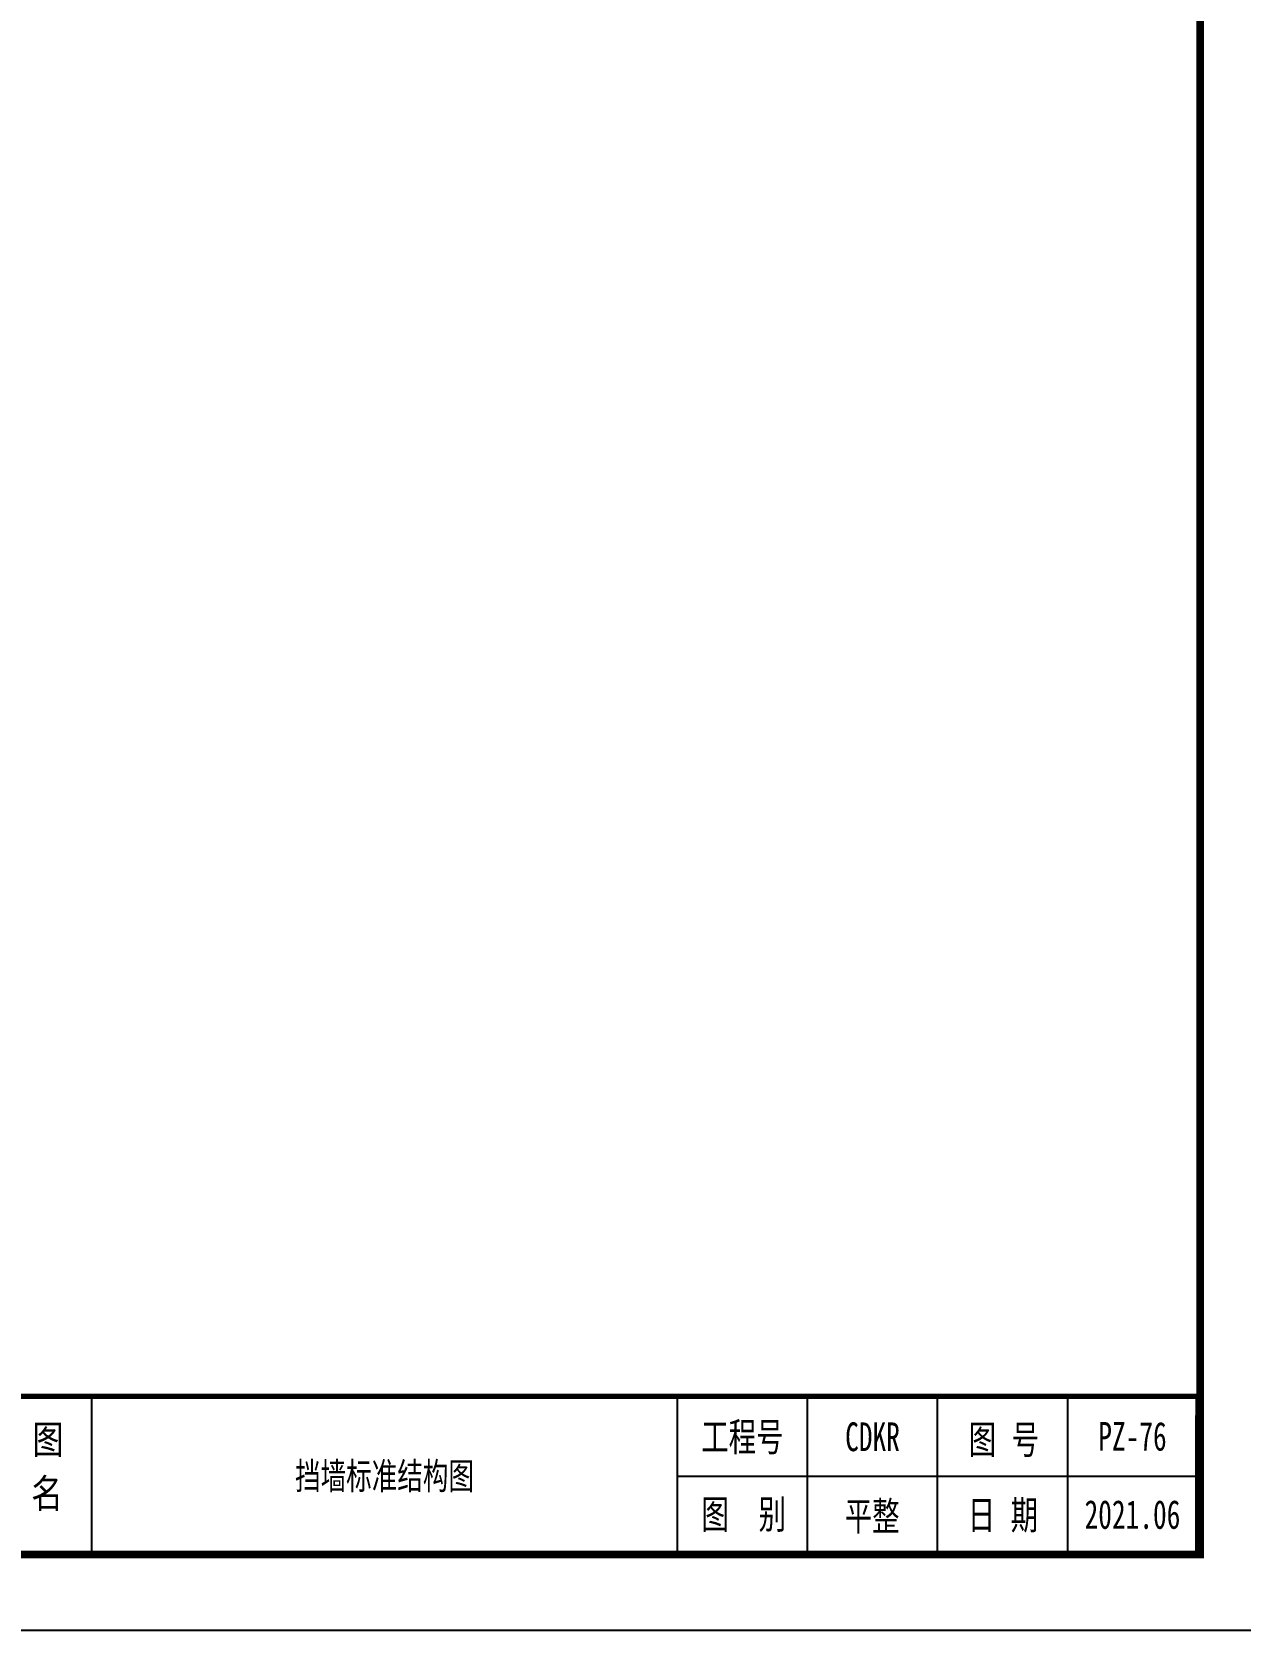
# Model space of a CAD drawing. Extents: x 4283 to 40403, y 1134 to 1764.
# Drawn here: x 4586.3 to 4699.2, y 1136.3 to 1285.7 of the extents above; entities that cross this region are included whole.
import ezdxf
from ezdxf.enums import TextEntityAlignment as Align

# ---------------------------------------------------------------- set-up
doc = ezdxf.new("R2010")
doc.units = 0
for name, color, linetype in [('PUB_TITLE', 4, 'Continuous'), ('S-MODIFY', 4, 'Continuous'), ('华泽绵阳图框', 7, 'Continuous')]:
    doc.layers.add(name, color=color, linetype=linetype)
doc.styles.add('-宋体', font='', dxfattribs={"width": 0.8})
doc.styles.add('长仿宋', font='', dxfattribs={"width": 0.7, "height": 5})
doc.styles.get('-宋体').set_extended_font_data('SimSun')
doc.styles.get('长仿宋').set_extended_font_data('SimSun')

msp = doc.modelspace()

# ---------------------------------------------------------------- linework, layer by layer
at = {"layer": 'PUB_TITLE'}
msp.add_lwpolyline([(4282.53, 1136.33), (4702.53, 1136.33), (4702.53, 1433.33), (4282.53, 1433.33)], close=True, dxfattribs=at)
at = {"layer": 'PUB_TITLE', "color": 7, "const_width": 0.566}
msp.add_lwpolyline([(4695.46, 1143.4), (4695.46, 1426.23)], dxfattribs=at)
at = {"layer": 'PUB_TITLE', "color": 7, "const_width": 0.506}
msp.add_lwpolyline([(4300.21, 1143.4), (4695.23, 1143.4), (4695.24, 1158.16), (4300.21, 1158.16)], close=True, dxfattribs=at)
at = {"layer": 'S-MODIFY'}
msp.add_lwpolyline([(4282.53, 1136.33), (4702.53, 1136.33), (4702.53, 1433.33), (4282.53, 1433.33)], close=True, dxfattribs=at)
at = {"layer": '华泽绵阳图框', "color": 7}
for p, q in [((4591.92, 1143.4), (4591.92, 1158.16)), ((4658.78, 1143.32), (4658.78, 1158.08)), ((4670.93, 1143.32), (4670.93, 1158.08)), ((4683.08, 1143.32), (4683.08, 1158.08)), ((4646.62, 1150.7), (4695.23, 1150.7))]:
    msp.add_line(p, q, dxfattribs=at)
at = {"layer": '华泽绵阳图框', "color": 7, "const_width": 0.707}
msp.add_lwpolyline([(4300.21, 1143.4), (4695.46, 1143.4), (4695.46, 1426.23), (4300.21, 1426.23)], close=True, dxfattribs=at)
at = {"layer": '华泽绵阳图框', "color": 7, "const_width": 0.506}
msp.add_lwpolyline([(4300.21, 1158.16), (4695.24, 1158.16)], dxfattribs=at)
at = {"layer": '华泽绵阳图框', "color": 7, "const_width": 0.203, "flags": 128}
msp.add_lwpolyline([(4646.62, 1143.32), (4646.62, 1158.08)], dxfattribs=at)

# ---------------------------------------------------------------- texts
at = {"layer": '华泽绵阳图框', "style": '长仿宋', "width": 0.7}
for s, height, p in [('工程号', 2.685, (4648.85, 1153.04)), ('图', 2.69, (4673.83, 1152.79)), ('号', 2.69, (4677.84, 1152.79)), ('图', 2.69, (4648.87, 1145.8)), ('别', 2.69, (4654.21, 1145.8)), ('日', 2.69, (4673.74, 1145.74)), ('期', 2.69, (4677.75, 1145.74))]:
    msp.add_text(s, height=height, dxfattribs=at).set_placement(p)
at = {"layer": '华泽绵阳图框', "color": 7, "style": '-宋体', "width": 0.8}
for s, p in [('图', (4586.37, 1152.79)), ('名', (4586.27, 1147.76))]:
    msp.add_text(s, height=2.69, dxfattribs=at).set_placement(p)
at = {"layer": '华泽绵阳图框', "style": '长仿宋', "width": 0.7}
for s, height, p in [('CDKR', 2.685, (4664.85, 1154.39)), ('PZ-76', 2.685, (4689.13, 1154.41)), ('挡墙标准结构图', 2.5, (4619.27, 1150.78)), ('平整', 2.685, (4664.82, 1147.03)), ('2021.06', 2.685, (4689.13, 1147.11))]:
    msp.add_text(s, height=height, dxfattribs=at).set_placement(p, align=Align.MIDDLE)

doc.saveas('drawing.dxf')
